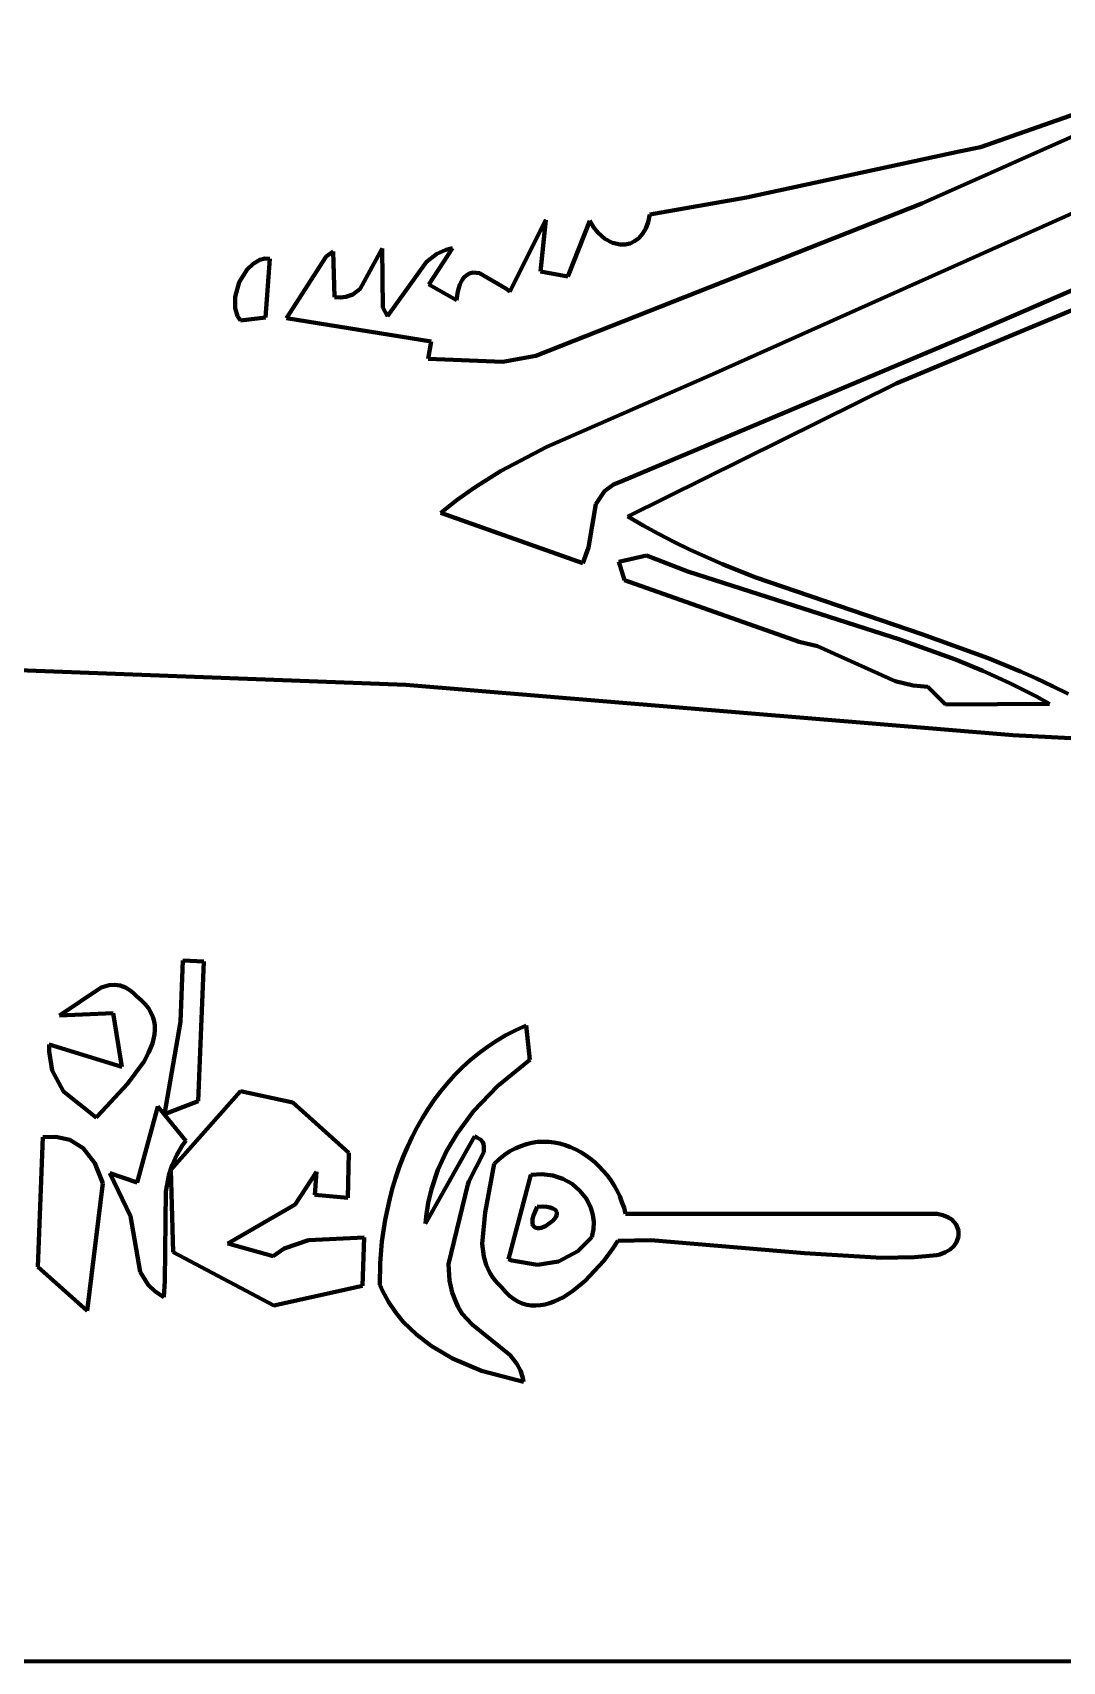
# Model space of a CAD drawing. Header units: millimetres. Extents: x 0 to 11, y 0 to 14.1.
# Drawn here: x 7.934 to 8.805, y 0 to 1.378 of the extents above; entities that cross this region are included whole.
import ezdxf

# ---------------------------------------------------------------- set-up
doc = ezdxf.new("R2010")
doc.units = ezdxf.units.MM
doc.layers.add('color#010101ff', color=7, linetype='CONTINUOUS', lineweight=100)
doc.layers.add('color#fefefeff', color=7, linetype='CONTINUOUS', lineweight=100)

msp = doc.modelspace()

# ---------------------------------------------------------------- linework, layer by layer
at = {"layer": 'color#010101ff'}
for p, q in [((9.6037, 1.5794), (8.507, 1.088)), ((8.6863, 1.2336), (8.8876, 1.323)), ((8.822, 1.3113), (8.7359, 1.2811)), ((8.718, 1.2777), (8.5379, 1.2386)), ((8.7359, 1.2811), (8.718, 1.2777)), ((8.3597, 1.1046), (8.6863, 1.2336)), ((8.5379, 1.2386), (8.4562, 1.2242)), ((8.3682, 1.2197), (8.3377, 1.1592)), ((8.3637, 1.1761), (8.3682, 1.2197)), ((8.4054, 1.219), (8.3869, 1.1717)), ((8.4086, 1.2136), (8.4054, 1.219)), ((8.4122, 1.2091), (8.4086, 1.2136)), ((8.4548, 1.2179), (8.4527, 1.2124)), ((8.4562, 1.2242), (8.4548, 1.2179)), ((8.4181, 1.2037), (8.4122, 1.2091)), ((8.4245, 1.2003), (8.4181, 1.2037)), ((8.431, 1.1988), (8.4245, 1.2003)), ((8.4394, 1.1998), (8.4353, 1.1989)), ((8.4433, 1.2016), (8.4394, 1.1998)), ((8.4468, 1.2043), (8.4433, 1.2016)), ((8.45, 1.2079), (8.4468, 1.2043)), ((8.4527, 1.2124), (8.45, 1.2079)), ((8.1263, 1.1858), (8.1205, 1.1826)), ((8.1303, 1.1869), (8.1263, 1.1858)), ((8.1346, 1.1868), (8.1303, 1.1869)), ((8.1309, 1.137), (8.1346, 1.1868)), ((8.1824, 1.1888), (8.1488, 1.1366)), ((8.1883, 1.1929), (8.1824, 1.1888)), ((8.1893, 1.1544), (8.1883, 1.1929)), ((8.2296, 1.1955), (8.211, 1.1613)), ((8.2301, 1.1456), (8.2296, 1.1955)), ((8.2758, 1.1909), (8.2671, 1.1843)), ((8.2693, 1.1649), (8.2893, 1.1959)), ((8.2835, 1.1944), (8.2758, 1.1909)), ((8.2893, 1.1959), (8.2835, 1.1944)), ((8.4353, 1.1989), (8.431, 1.1988)), ((8.7243, 1.1217), (8.9008, 1.198)), ((8.1154, 1.1777), (8.1088, 1.1669)), ((8.1205, 1.1826), (8.1154, 1.1777)), ((8.2671, 1.1843), (8.2343, 1.1383)), ((8.3004, 1.1725), (8.299, 1.1711)), ((8.3033, 1.1743), (8.3004, 1.1725)), ((8.3066, 1.1751), (8.3033, 1.1743)), ((8.312, 1.1746), (8.3066, 1.1751)), ((8.3344, 1.1617), (8.312, 1.1746)), ((8.3869, 1.1717), (8.3637, 1.1761)), ((8.8896, 1.1751), (8.6645, 1.0813)), ((8.1088, 1.1669), (8.1054, 1.1546)), ((8.211, 1.1613), (8.2048, 1.1565)), ((8.2926, 1.1517), (8.2693, 1.1649)), ((8.2938, 1.1592), (8.2931, 1.1556)), ((8.2946, 1.1623), (8.2938, 1.1592)), ((8.2955, 1.165), (8.2946, 1.1623)), ((8.2966, 1.1674), (8.2955, 1.165)), ((8.2977, 1.1694), (8.2966, 1.1674)), ((8.299, 1.1711), (8.2977, 1.1694)), ((8.3377, 1.1592), (8.3344, 1.1617)), ((8.1054, 1.1546), (8.1054, 1.1449)), ((8.1054, 1.1449), (8.1074, 1.1383)), ((8.1945, 1.154), (8.1893, 1.1544)), ((8.199, 1.1545), (8.1945, 1.154)), ((8.2048, 1.1565), (8.199, 1.1545)), ((8.2343, 1.1383), (8.2301, 1.1456)), ((8.2931, 1.1556), (8.2926, 1.1517)), ((8.1074, 1.1383), (8.1097, 1.1345)), ((8.1097, 1.1345), (8.1309, 1.137)), ((8.1488, 1.1366), (8.2712, 1.1167)), ((8.2712, 1.1167), (8.2687, 1.102)), ((8.4325, 0.9987), (8.7243, 1.1217)), ((8.3319, 1.0996), (8.3597, 1.1046)), ((8.2687, 1.102), (8.3319, 1.0996)), ((8.507, 1.088), (8.369, 1.0276)), ((8.6645, 1.0813), (8.4376, 0.9687)), ((8.369, 1.0276), (8.3299, 1.0072)), ((8.3299, 1.0072), (8.3075, 0.9931)), ((8.3075, 0.9931), (8.2931, 0.9829)), ((8.4178, 0.9901), (8.4253, 0.9957)), ((8.4253, 0.9957), (8.4325, 0.9987)), ((8.2931, 0.9829), (8.2793, 0.9718)), ((8.4042, 0.9424), (8.4104, 0.9792)), ((8.4104, 0.9792), (8.4178, 0.9901)), ((8.2793, 0.9718), (8.3996, 0.9293)), ((8.4376, 0.9687), (8.4505, 0.9612)), ((8.4505, 0.9612), (8.4636, 0.954)), ((8.4636, 0.954), (8.4769, 0.9471)), ((8.3996, 0.9293), (8.4042, 0.9424)), ((8.4769, 0.9471), (8.4903, 0.9406)), ((8.4903, 0.9406), (8.5175, 0.9285)), ((8.4533, 0.9357), (8.43, 0.9305)), ((8.43, 0.9305), (8.4347, 0.9148)), ((8.4883, 0.9221), (8.4533, 0.9357)), ((8.5175, 0.9285), (8.5451, 0.9175)), ((8.4347, 0.9148), (8.5824, 0.8628)), ((8.6678, 0.8648), (8.4883, 0.9221)), ((8.5451, 0.9175), (8.6863, 0.8692)), ((8.6863, 0.8692), (8.7424, 0.8489)), ((8.5824, 0.8628), (8.5981, 0.8589)), ((8.5981, 0.8589), (8.6636, 0.8295)), ((8.7149, 0.8477), (8.6678, 0.8648)), ((8.2498, 0.8264), (7.5994, 0.8509)), ((8.738, 0.8382), (8.7149, 0.8477)), ((8.7424, 0.8489), (8.7699, 0.8376)), ((8.6636, 0.8295), (8.6791, 0.8257)), ((8.7608, 0.8278), (8.738, 0.8382)), ((8.7832, 0.8164), (8.7608, 0.8278)), ((8.7699, 0.8376), (8.7834, 0.8316)), ((8.7834, 0.8316), (8.7969, 0.8253)), ((8.7634, 0.7836), (8.2498, 0.8264)), ((8.6791, 0.8257), (8.6914, 0.8246)), ((8.6914, 0.8246), (8.7064, 0.8096)), ((8.7942, 0.8103), (8.7832, 0.8164)), ((8.7969, 0.8253), (8.8102, 0.8187)), ((8.7064, 0.8096), (8.7942, 0.8103)), ((8.9211, 0.7757), (8.7634, 0.7836)), ((8.0589, 0.5412), (8.0609, 0.593)), ((8.0609, 0.593), (8.0788, 0.5921)), ((8.0788, 0.5921), (8.0741, 0.474)), ((7.9566, 0.5466), (7.9918, 0.5701)), ((7.9918, 0.5701), (7.9987, 0.5722)), ((7.9987, 0.5722), (8.0033, 0.5726)), ((8.0033, 0.5726), (8.008, 0.572)), ((8.008, 0.572), (8.0126, 0.5702)), ((8.0126, 0.5702), (8.0149, 0.5689)), ((8.0149, 0.5689), (8.0173, 0.5672)), ((8.0173, 0.5672), (8.0196, 0.5652)), ((8.0196, 0.5652), (8.0219, 0.5629)), ((8.0219, 0.5629), (8.0258, 0.5596)), ((8.0258, 0.5596), (8.0292, 0.5562)), ((8.0292, 0.5562), (8.0319, 0.5527)), ((8.0319, 0.5527), (8.034, 0.5491)), ((8.0022, 0.5485), (7.9566, 0.5466)), ((8.0095, 0.5031), (8.0022, 0.5485)), ((8.034, 0.5491), (8.0356, 0.5455)), ((8.0356, 0.5455), (8.0367, 0.5418)), ((8.0367, 0.5418), (8.0372, 0.538)), ((8.0372, 0.538), (8.0374, 0.5342)), ((8.0455, 0.463), (8.0589, 0.5412)), ((8.3428, 0.5342), (8.3515, 0.5381)), ((8.3515, 0.5381), (8.3545, 0.5089)), ((8.0363, 0.5266), (8.0353, 0.5227)), ((8.0371, 0.5304), (8.0363, 0.5266)), ((8.0374, 0.5342), (8.0371, 0.5304)), ((8.3187, 0.52), (8.3264, 0.5251)), ((8.3264, 0.5251), (8.3344, 0.5299)), ((8.3344, 0.5299), (8.3428, 0.5342)), ((7.9478, 0.5161), (7.9479, 0.522)), ((7.9504, 0.5), (7.9478, 0.5161)), ((7.9479, 0.522), (8.0095, 0.5031)), ((8.0321, 0.515), (8.0279, 0.5073)), ((8.0353, 0.5227), (8.0321, 0.515)), ((8.3042, 0.5087), (8.3113, 0.5145)), ((8.3113, 0.5145), (8.3187, 0.52)), ((7.9601, 0.4821), (7.9504, 0.5)), ((8.0279, 0.5073), (8.0141, 0.4886)), ((8.285, 0.4894), (8.2911, 0.4962)), ((8.2911, 0.4962), (8.2975, 0.5026)), ((8.2975, 0.5026), (8.3042, 0.5087)), ((8.3545, 0.5089), (8.3273, 0.4868)), ((8.0141, 0.4886), (7.9928, 0.4657)), ((8.0509, 0.4159), (8.1099, 0.4825)), ((8.1099, 0.4825), (8.1542, 0.473)), ((8.2737, 0.4751), (8.2792, 0.4824)), ((8.2792, 0.4824), (8.285, 0.4894)), ((8.3273, 0.4868), (8.307, 0.4656)), ((7.9876, 0.4602), (7.9601, 0.4821)), ((8.0223, 0.4053), (8.04, 0.4694)), ((8.04, 0.4694), (8.0636, 0.4406)), ((8.0741, 0.474), (8.0455, 0.463)), ((8.1542, 0.473), (8.2015, 0.4303)), ((8.2686, 0.4676), (8.2737, 0.4751)), ((7.9928, 0.4657), (7.9876, 0.4602)), ((8.2592, 0.4519), (8.2637, 0.4599)), ((8.2637, 0.4599), (8.2686, 0.4676)), ((8.307, 0.4656), (8.2931, 0.4468)), ((7.9383, 0.3339), (7.9426, 0.4436)), ((7.9426, 0.4436), (7.9536, 0.4439)), ((7.9536, 0.4439), (7.9653, 0.4413)), ((7.9653, 0.4413), (7.9767, 0.4344)), ((8.251, 0.4355), (8.255, 0.4438)), ((8.255, 0.4438), (8.2592, 0.4519)), ((8.2664, 0.3705), (8.3078, 0.4442)), ((8.2931, 0.4468), (8.2842, 0.4318)), ((8.3078, 0.4442), (8.3097, 0.4434)), ((8.3097, 0.4434), (8.3128, 0.4415)), ((8.3128, 0.4415), (8.3148, 0.4393)), ((7.9767, 0.4344), (7.9866, 0.4216)), ((8.0559, 0.4285), (8.0521, 0.42)), ((8.0607, 0.4367), (8.0559, 0.4285)), ((8.0636, 0.4406), (8.0607, 0.4367)), ((8.2015, 0.4303), (8.2007, 0.3922)), ((8.2474, 0.427), (8.251, 0.4355)), ((8.2842, 0.4318), (8.2768, 0.416)), ((8.3156, 0.431), (8.3029, 0.4061)), ((8.3148, 0.4393), (8.3158, 0.4367)), ((8.3158, 0.4367), (8.3156, 0.431)), ((8.3287, 0.425), (8.3332, 0.4286)), ((8.3332, 0.4286), (8.3377, 0.4316)), ((8.3377, 0.4316), (8.3423, 0.4341)), ((8.3423, 0.4341), (8.347, 0.4361)), ((8.347, 0.4361), (8.3517, 0.4377)), ((8.3517, 0.4377), (8.3564, 0.4388)), ((8.3564, 0.4388), (8.3612, 0.4395)), ((8.3612, 0.4395), (8.3659, 0.4397)), ((8.3659, 0.4397), (8.3707, 0.4396)), ((8.3707, 0.4396), (8.3753, 0.439)), ((8.3753, 0.439), (8.38, 0.4381)), ((8.38, 0.4381), (8.3845, 0.4368)), ((8.3845, 0.4368), (8.389, 0.4352)), ((8.389, 0.4352), (8.3934, 0.4332)), ((8.3934, 0.4332), (8.3977, 0.4309)), ((8.3977, 0.4309), (8.4018, 0.4283)), ((8.4018, 0.4283), (8.4058, 0.4254)), ((7.9866, 0.4216), (7.9932, 0.4047)), ((8.0521, 0.42), (8.0493, 0.4112)), ((8.0528, 0.3462), (8.0509, 0.4159)), ((8.174, 0.4143), (8.156, 0.3865)), ((8.1727, 0.3949), (8.174, 0.4143)), ((8.2411, 0.4096), (8.2441, 0.4183)), ((8.2441, 0.4183), (8.2474, 0.427)), ((8.2768, 0.416), (8.2713, 0.3995)), ((8.3169, 0.3798), (8.3244, 0.421)), ((8.3244, 0.421), (8.3287, 0.425)), ((8.4058, 0.4254), (8.4097, 0.4223)), ((8.4097, 0.4223), (8.4133, 0.4189)), ((8.4133, 0.4189), (8.4168, 0.4152)), ((8.4168, 0.4152), (8.42, 0.4113)), ((7.9932, 0.4047), (7.9801, 0.2966)), ((8.0167, 0.3768), (7.9992, 0.413)), ((7.9992, 0.413), (8.0223, 0.4053)), ((8.0493, 0.4112), (8.0465, 0.3977)), ((8.2361, 0.3918), (8.2384, 0.4007)), ((8.2384, 0.4007), (8.2411, 0.4096)), ((8.3021, 0.4036), (8.2857, 0.336)), ((8.3029, 0.4061), (8.3021, 0.4036)), ((8.3555, 0.4118), (8.3365, 0.3403)), ((8.3649, 0.4123), (8.3555, 0.4118)), ((8.374, 0.4111), (8.3649, 0.4123)), ((8.3825, 0.4083), (8.374, 0.4111)), ((8.3903, 0.404), (8.3825, 0.4083)), ((8.397, 0.3983), (8.3903, 0.404)), ((8.42, 0.4113), (8.4231, 0.4071)), ((8.4231, 0.4071), (8.4259, 0.4028)), ((8.4259, 0.4028), (8.4284, 0.3983)), ((8.0465, 0.3977), (8.0458, 0.322)), ((8.156, 0.3865), (8.0992, 0.3536)), ((8.2007, 0.3922), (8.1727, 0.3949)), ((8.2322, 0.3736), (8.2361, 0.3918)), ((8.2686, 0.3881), (8.2669, 0.3764)), ((8.2713, 0.3995), (8.2686, 0.3881)), ((8.4025, 0.3915), (8.397, 0.3983)), ((8.4063, 0.3837), (8.4025, 0.3915)), ((8.4284, 0.3983), (8.4307, 0.3936)), ((8.4307, 0.3936), (8.4326, 0.3887)), ((8.4326, 0.3887), (8.4343, 0.3837)), ((8.0248, 0.3297), (8.0167, 0.3768)), ((8.2295, 0.3553), (8.2322, 0.3736)), ((8.2669, 0.3764), (8.2664, 0.3705)), ((8.3143, 0.3533), (8.3169, 0.3798)), ((8.3568, 0.372), (8.357, 0.3744)), ((8.357, 0.3744), (8.3578, 0.3773)), ((8.3578, 0.3773), (8.359, 0.3807)), ((8.359, 0.3807), (8.3608, 0.3847)), ((8.3608, 0.3847), (8.3653, 0.3848)), ((8.3653, 0.3848), (8.3689, 0.3845)), ((8.3745, 0.373), (8.3679, 0.3683)), ((8.3689, 0.3845), (8.3719, 0.384)), ((8.3719, 0.384), (8.3741, 0.3832)), ((8.3741, 0.3832), (8.3758, 0.3823)), ((8.3767, 0.3758), (8.3745, 0.373)), ((8.3758, 0.3823), (8.3769, 0.3812)), ((8.3773, 0.3772), (8.3767, 0.3758)), ((8.3769, 0.3812), (8.3775, 0.38)), ((8.3776, 0.3786), (8.3773, 0.3772)), ((8.3775, 0.38), (8.3776, 0.3786)), ((8.4079, 0.378), (8.4063, 0.3837)), ((8.4087, 0.372), (8.4079, 0.378)), ((8.4343, 0.3837), (8.4356, 0.3786)), ((8.4356, 0.3786), (8.6937, 0.3788)), ((8.6937, 0.3788), (8.6992, 0.3786)), ((8.6992, 0.3786), (8.7041, 0.3776)), ((8.7041, 0.3776), (8.7082, 0.376)), ((8.7082, 0.376), (8.7116, 0.3738)), ((8.7116, 0.3738), (8.7153, 0.3696)), ((8.1674, 0.3564), (8.2145, 0.3587)), ((8.2145, 0.3587), (8.2131, 0.3177)), ((8.357, 0.3701), (8.3568, 0.372)), ((8.3575, 0.3686), (8.357, 0.3701)), ((8.3584, 0.3676), (8.3575, 0.3686)), ((8.3596, 0.3669), (8.3584, 0.3676)), ((8.361, 0.3666), (8.3596, 0.3669)), ((8.3626, 0.3666), (8.361, 0.3666)), ((8.3643, 0.3669), (8.3626, 0.3666)), ((8.3679, 0.3683), (8.3643, 0.3669)), ((8.3952, 0.347), (8.4072, 0.359)), ((8.4072, 0.359), (8.4085, 0.3656)), ((8.4085, 0.3656), (8.4087, 0.372)), ((8.7153, 0.3696), (8.7172, 0.3647)), ((8.7173, 0.3596), (8.7156, 0.3546)), ((8.7172, 0.3647), (8.7173, 0.3596)), ((8.138, 0.3012), (8.0528, 0.3462)), ((8.0992, 0.3536), (8.1375, 0.3428)), ((8.1375, 0.3428), (8.1468, 0.3493)), ((8.1468, 0.3493), (8.1674, 0.3564)), ((8.228, 0.3369), (8.2295, 0.3553)), ((8.3156, 0.3425), (8.3143, 0.3533)), ((8.3789, 0.3385), (8.3952, 0.347)), ((8.4249, 0.3494), (8.4173, 0.339)), ((8.429, 0.356), (8.4249, 0.3494)), ((8.4571, 0.3564), (8.429, 0.356)), ((8.5871, 0.3453), (8.4571, 0.3564)), ((8.6522, 0.3414), (8.5871, 0.3453)), ((8.7064, 0.3462), (8.7016, 0.3444)), ((8.7104, 0.3486), (8.7064, 0.3462)), ((8.7134, 0.3514), (8.7104, 0.3486)), ((8.7156, 0.3546), (8.7134, 0.3514)), ((7.9801, 0.2966), (7.9383, 0.3339)), ((8.2277, 0.3186), (8.228, 0.3369)), ((8.2857, 0.336), (8.2866, 0.3223)), ((8.3176, 0.3356), (8.3156, 0.3425)), ((8.3207, 0.3289), (8.3176, 0.3356)), ((8.3365, 0.3403), (8.3393, 0.3393)), ((8.3393, 0.3393), (8.361, 0.3356)), ((8.361, 0.3356), (8.3789, 0.3385)), ((8.4173, 0.339), (8.4014, 0.322)), ((8.6802, 0.3421), (8.6522, 0.3414)), ((8.6989, 0.3437), (8.6802, 0.3421)), ((8.7016, 0.3444), (8.6989, 0.3437)), ((8.0317, 0.3187), (8.0248, 0.3297)), ((8.0375, 0.313), (8.0317, 0.3187)), ((8.0458, 0.322), (8.045, 0.3082)), ((8.2131, 0.3177), (8.138, 0.3012)), ((8.2299, 0.3136), (8.2277, 0.3186)), ((8.2866, 0.3223), (8.289, 0.3122)), ((8.3227, 0.3257), (8.3207, 0.3289)), ((8.325, 0.3226), (8.3227, 0.3257)), ((8.3277, 0.3196), (8.325, 0.3226)), ((8.3307, 0.3166), (8.3277, 0.3196)), ((8.4014, 0.322), (8.3906, 0.3132)), ((8.045, 0.3082), (8.0375, 0.313)), ((8.235, 0.3042), (8.2299, 0.3136)), ((8.2409, 0.2955), (8.235, 0.3042)), ((8.289, 0.3122), (8.2915, 0.3056)), ((8.2915, 0.3056), (8.2941, 0.2996)), ((8.334, 0.3127), (8.3307, 0.3166)), ((8.3374, 0.3094), (8.334, 0.3127)), ((8.3409, 0.3067), (8.3374, 0.3094)), ((8.3446, 0.3045), (8.3409, 0.3067)), ((8.3482, 0.3029), (8.3446, 0.3045)), ((8.3753, 0.3045), (8.3714, 0.3031)), ((8.383, 0.3083), (8.3753, 0.3045)), ((8.3906, 0.3132), (8.383, 0.3083)), ((8.2475, 0.2874), (8.2409, 0.2955)), ((8.2941, 0.2996), (8.2974, 0.2942)), ((8.2974, 0.2942), (8.3059, 0.285)), ((8.352, 0.3018), (8.3482, 0.3029)), ((8.3558, 0.3012), (8.352, 0.3018)), ((8.3597, 0.3011), (8.3558, 0.3012)), ((8.3636, 0.3014), (8.3597, 0.3011)), ((8.3675, 0.3021), (8.3636, 0.3014)), ((8.3714, 0.3031), (8.3675, 0.3021)), ((8.2586, 0.2765), (8.2475, 0.2874)), ((8.2711, 0.2669), (8.2586, 0.2765)), ((8.3059, 0.285), (8.338, 0.2591)), ((8.2893, 0.2562), (8.2711, 0.2669)), ((8.3137, 0.2458), (8.2893, 0.2562)), ((8.338, 0.2591), (8.3437, 0.2518)), ((8.3437, 0.2518), (8.3467, 0.2462)), ((8.3494, 0.2366), (8.3137, 0.2458)), ((8.3467, 0.2462), (8.3488, 0.24)), ((8.3488, 0.24), (8.3494, 0.2366))]:
    msp.add_line(p, q, dxfattribs=at)
at = {"layer": 'color#fefefeff'}
for p, q in [((8.507, 1.088), (9.6037, 1.5794)), ((8.8876, 1.323), (8.6863, 1.2336)), ((8.7359, 1.2811), (8.822, 1.3113)), ((8.5379, 1.2386), (8.718, 1.2777)), ((8.718, 1.2777), (8.7359, 1.2811)), ((8.6863, 1.2336), (8.3597, 1.1046)), ((8.4562, 1.2242), (8.5379, 1.2386)), ((8.3377, 1.1592), (8.3682, 1.2197)), ((8.3682, 1.2197), (8.3637, 1.1761)), ((8.3869, 1.1717), (8.4054, 1.219)), ((8.4054, 1.219), (8.4086, 1.2136)), ((8.4086, 1.2136), (8.4122, 1.2091)), ((8.4527, 1.2124), (8.4548, 1.2179)), ((8.4548, 1.2179), (8.4562, 1.2242)), ((8.4122, 1.2091), (8.4181, 1.2037)), ((8.4181, 1.2037), (8.4245, 1.2003)), ((8.4245, 1.2003), (8.431, 1.1988)), ((8.4353, 1.1989), (8.4394, 1.1998)), ((8.4394, 1.1998), (8.4433, 1.2016)), ((8.4433, 1.2016), (8.4468, 1.2043)), ((8.4468, 1.2043), (8.45, 1.2079)), ((8.45, 1.2079), (8.4527, 1.2124)), ((8.1205, 1.1826), (8.1263, 1.1858)), ((8.1263, 1.1858), (8.1303, 1.1869)), ((8.1303, 1.1869), (8.1346, 1.1868)), ((8.1346, 1.1868), (8.1309, 1.137)), ((8.1488, 1.1366), (8.1824, 1.1888)), ((8.1824, 1.1888), (8.1883, 1.1929)), ((8.1883, 1.1929), (8.1893, 1.1544)), ((8.211, 1.1613), (8.2296, 1.1955)), ((8.2296, 1.1955), (8.2301, 1.1456)), ((8.2671, 1.1843), (8.2758, 1.1909)), ((8.2893, 1.1959), (8.2693, 1.1649)), ((8.2758, 1.1909), (8.2835, 1.1944)), ((8.2835, 1.1944), (8.2893, 1.1959)), ((8.431, 1.1988), (8.4353, 1.1989)), ((8.9008, 1.198), (8.7243, 1.1217)), ((8.1088, 1.1669), (8.1154, 1.1777)), ((8.1154, 1.1777), (8.1205, 1.1826)), ((8.2343, 1.1383), (8.2671, 1.1843)), ((8.299, 1.1711), (8.3004, 1.1725)), ((8.3004, 1.1725), (8.3033, 1.1743)), ((8.3033, 1.1743), (8.3066, 1.1751)), ((8.3066, 1.1751), (8.312, 1.1746)), ((8.312, 1.1746), (8.3344, 1.1617)), ((8.3637, 1.1761), (8.3869, 1.1717)), ((8.6645, 1.0813), (8.8896, 1.1751)), ((8.1054, 1.1546), (8.1088, 1.1669)), ((8.2048, 1.1565), (8.211, 1.1613)), ((8.2693, 1.1649), (8.2926, 1.1517)), ((8.2931, 1.1556), (8.2938, 1.1592)), ((8.2938, 1.1592), (8.2946, 1.1623)), ((8.2946, 1.1623), (8.2955, 1.165)), ((8.2955, 1.165), (8.2966, 1.1674)), ((8.2966, 1.1674), (8.2977, 1.1694)), ((8.2977, 1.1694), (8.299, 1.1711)), ((8.3344, 1.1617), (8.3377, 1.1592)), ((8.1054, 1.1449), (8.1054, 1.1546)), ((8.1074, 1.1383), (8.1054, 1.1449)), ((8.1893, 1.1544), (8.1945, 1.154)), ((8.1945, 1.154), (8.199, 1.1545)), ((8.199, 1.1545), (8.2048, 1.1565)), ((8.2301, 1.1456), (8.2343, 1.1383)), ((8.2926, 1.1517), (8.2931, 1.1556)), ((8.1097, 1.1345), (8.1074, 1.1383)), ((8.1309, 1.137), (8.1097, 1.1345)), ((8.2712, 1.1167), (8.1488, 1.1366)), ((8.2687, 1.102), (8.2712, 1.1167)), ((8.7243, 1.1217), (8.4325, 0.9987)), ((8.3597, 1.1046), (8.3319, 1.0996)), ((8.3319, 1.0996), (8.2687, 1.102)), ((8.369, 1.0276), (8.507, 1.088)), ((8.4376, 0.9687), (8.6645, 1.0813)), ((8.3299, 1.0072), (8.369, 1.0276)), ((8.3075, 0.9931), (8.3299, 1.0072)), ((8.2931, 0.9829), (8.3075, 0.9931)), ((8.4253, 0.9957), (8.4178, 0.9901)), ((8.4325, 0.9987), (8.4253, 0.9957)), ((8.2793, 0.9718), (8.2931, 0.9829)), ((8.4104, 0.9792), (8.4042, 0.9424)), ((8.4178, 0.9901), (8.4104, 0.9792)), ((8.3996, 0.9293), (8.2793, 0.9718)), ((8.4505, 0.9612), (8.4376, 0.9687)), ((8.4636, 0.954), (8.4505, 0.9612)), ((8.4769, 0.9471), (8.4636, 0.954)), ((8.4042, 0.9424), (8.3996, 0.9293)), ((8.4903, 0.9406), (8.4769, 0.9471)), ((8.5175, 0.9285), (8.4903, 0.9406)), ((8.43, 0.9305), (8.4533, 0.9357)), ((8.4347, 0.9148), (8.43, 0.9305)), ((8.4533, 0.9357), (8.4883, 0.9221)), ((8.5451, 0.9175), (8.5175, 0.9285)), ((8.5824, 0.8628), (8.4347, 0.9148)), ((8.4883, 0.9221), (8.6678, 0.8648)), ((8.6863, 0.8692), (8.5451, 0.9175)), ((8.7424, 0.8489), (8.6863, 0.8692)), ((8.5981, 0.8589), (8.5824, 0.8628)), ((8.6636, 0.8295), (8.5981, 0.8589)), ((8.6678, 0.8648), (8.7149, 0.8477)), ((7.5994, 0.8509), (8.2498, 0.8264)), ((8.7149, 0.8477), (8.738, 0.8382)), ((8.7699, 0.8376), (8.7424, 0.8489)), ((8.6791, 0.8257), (8.6636, 0.8295)), ((8.738, 0.8382), (8.7608, 0.8278)), ((8.7608, 0.8278), (8.7832, 0.8164)), ((8.7834, 0.8316), (8.7699, 0.8376)), ((8.7969, 0.8253), (8.7834, 0.8316)), ((8.2498, 0.8264), (8.7634, 0.7836)), ((8.6914, 0.8246), (8.6791, 0.8257)), ((8.7064, 0.8096), (8.6914, 0.8246)), ((8.7832, 0.8164), (8.7942, 0.8103)), ((8.8102, 0.8187), (8.7969, 0.8253)), ((8.7942, 0.8103), (8.7064, 0.8096)), ((8.7634, 0.7836), (8.9211, 0.7757)), ((8.0609, 0.593), (8.0589, 0.5412)), ((8.0788, 0.5921), (8.0609, 0.593)), ((8.0741, 0.474), (8.0788, 0.5921)), ((7.9918, 0.5701), (7.9566, 0.5466)), ((7.9987, 0.5722), (7.9918, 0.5701)), ((8.0033, 0.5726), (7.9987, 0.5722)), ((8.008, 0.572), (8.0033, 0.5726)), ((8.0126, 0.5702), (8.008, 0.572)), ((8.0149, 0.5689), (8.0126, 0.5702)), ((8.0173, 0.5672), (8.0149, 0.5689)), ((8.0196, 0.5652), (8.0173, 0.5672)), ((8.0219, 0.5629), (8.0196, 0.5652)), ((8.0258, 0.5596), (8.0219, 0.5629)), ((8.0292, 0.5562), (8.0258, 0.5596)), ((8.0319, 0.5527), (8.0292, 0.5562)), ((8.034, 0.5491), (8.0319, 0.5527)), ((7.9566, 0.5466), (8.0022, 0.5485)), ((8.0022, 0.5485), (8.0095, 0.5031)), ((8.0356, 0.5455), (8.034, 0.5491)), ((8.0367, 0.5418), (8.0356, 0.5455)), ((8.0372, 0.538), (8.0367, 0.5418)), ((8.0374, 0.5342), (8.0372, 0.538)), ((8.0589, 0.5412), (8.0455, 0.463)), ((8.3515, 0.5381), (8.3428, 0.5342)), ((8.3545, 0.5089), (8.3515, 0.5381)), ((8.0353, 0.5227), (8.0363, 0.5266)), ((8.0363, 0.5266), (8.0371, 0.5304)), ((8.0371, 0.5304), (8.0374, 0.5342)), ((8.3264, 0.5251), (8.3187, 0.52)), ((8.3344, 0.5299), (8.3264, 0.5251)), ((8.3428, 0.5342), (8.3344, 0.5299)), ((7.9479, 0.522), (7.9478, 0.5161)), ((7.9478, 0.5161), (7.9504, 0.5)), ((8.0095, 0.5031), (7.9479, 0.522)), ((8.0279, 0.5073), (8.0321, 0.515)), ((8.0321, 0.515), (8.0353, 0.5227)), ((8.3113, 0.5145), (8.3042, 0.5087)), ((8.3187, 0.52), (8.3113, 0.5145)), ((7.9504, 0.5), (7.9601, 0.4821)), ((8.0141, 0.4886), (8.0279, 0.5073)), ((8.2911, 0.4962), (8.285, 0.4894)), ((8.2975, 0.5026), (8.2911, 0.4962)), ((8.3042, 0.5087), (8.2975, 0.5026)), ((8.3273, 0.4868), (8.3545, 0.5089)), ((7.9928, 0.4657), (8.0141, 0.4886)), ((8.1099, 0.4825), (8.0509, 0.4159)), ((8.1542, 0.473), (8.1099, 0.4825)), ((8.2792, 0.4824), (8.2737, 0.4751)), ((8.285, 0.4894), (8.2792, 0.4824)), ((8.307, 0.4656), (8.3273, 0.4868)), ((7.9601, 0.4821), (7.9876, 0.4602)), ((8.04, 0.4694), (8.0223, 0.4053)), ((8.0636, 0.4406), (8.04, 0.4694)), ((8.0455, 0.463), (8.0741, 0.474)), ((8.2015, 0.4303), (8.1542, 0.473)), ((8.2737, 0.4751), (8.2686, 0.4676)), ((7.9876, 0.4602), (7.9928, 0.4657)), ((8.2637, 0.4599), (8.2592, 0.4519)), ((8.2686, 0.4676), (8.2637, 0.4599)), ((8.2931, 0.4468), (8.307, 0.4656)), ((7.9426, 0.4436), (7.9383, 0.3339)), ((7.9536, 0.4439), (7.9426, 0.4436)), ((7.9653, 0.4413), (7.9536, 0.4439)), ((7.9767, 0.4344), (7.9653, 0.4413)), ((8.255, 0.4438), (8.251, 0.4355)), ((8.2592, 0.4519), (8.255, 0.4438)), ((8.3078, 0.4442), (8.2664, 0.3705)), ((8.2842, 0.4318), (8.2931, 0.4468)), ((8.3097, 0.4434), (8.3078, 0.4442)), ((8.3128, 0.4415), (8.3097, 0.4434)), ((8.3148, 0.4393), (8.3128, 0.4415)), ((7.9866, 0.4216), (7.9767, 0.4344)), ((8.0521, 0.42), (8.0559, 0.4285)), ((8.0559, 0.4285), (8.0607, 0.4367)), ((8.0607, 0.4367), (8.0636, 0.4406)), ((8.2007, 0.3922), (8.2015, 0.4303)), ((8.251, 0.4355), (8.2474, 0.427)), ((8.2768, 0.416), (8.2842, 0.4318)), ((8.3029, 0.4061), (8.3156, 0.431)), ((8.3158, 0.4367), (8.3148, 0.4393)), ((8.3156, 0.431), (8.3158, 0.4367)), ((8.3332, 0.4286), (8.3287, 0.425)), ((8.3377, 0.4316), (8.3332, 0.4286)), ((8.3423, 0.4341), (8.3377, 0.4316)), ((8.347, 0.4361), (8.3423, 0.4341)), ((8.3517, 0.4377), (8.347, 0.4361)), ((8.3564, 0.4388), (8.3517, 0.4377)), ((8.3612, 0.4395), (8.3564, 0.4388)), ((8.3659, 0.4397), (8.3612, 0.4395)), ((8.3707, 0.4396), (8.3659, 0.4397)), ((8.3753, 0.439), (8.3707, 0.4396)), ((8.38, 0.4381), (8.3753, 0.439)), ((8.3845, 0.4368), (8.38, 0.4381)), ((8.389, 0.4352), (8.3845, 0.4368)), ((8.3934, 0.4332), (8.389, 0.4352)), ((8.3977, 0.4309), (8.3934, 0.4332)), ((8.4018, 0.4283), (8.3977, 0.4309)), ((8.4058, 0.4254), (8.4018, 0.4283)), ((7.9932, 0.4047), (7.9866, 0.4216)), ((8.0493, 0.4112), (8.0521, 0.42)), ((8.0509, 0.4159), (8.0528, 0.3462)), ((8.156, 0.3865), (8.174, 0.4143)), ((8.174, 0.4143), (8.1727, 0.3949)), ((8.2441, 0.4183), (8.2411, 0.4096)), ((8.2474, 0.427), (8.2441, 0.4183)), ((8.2713, 0.3995), (8.2768, 0.416)), ((8.3244, 0.421), (8.3169, 0.3798)), ((8.3287, 0.425), (8.3244, 0.421)), ((8.4097, 0.4223), (8.4058, 0.4254)), ((8.4133, 0.4189), (8.4097, 0.4223)), ((8.4168, 0.4152), (8.4133, 0.4189)), ((8.42, 0.4113), (8.4168, 0.4152)), ((7.9801, 0.2966), (7.9932, 0.4047)), ((8.0223, 0.4053), (7.9992, 0.413)), ((7.9992, 0.413), (8.0167, 0.3768)), ((8.0465, 0.3977), (8.0493, 0.4112)), ((8.2384, 0.4007), (8.2361, 0.3918)), ((8.2411, 0.4096), (8.2384, 0.4007)), ((8.2857, 0.336), (8.3021, 0.4036)), ((8.3021, 0.4036), (8.3029, 0.4061)), ((8.3365, 0.3403), (8.3555, 0.4118)), ((8.3555, 0.4118), (8.3649, 0.4123)), ((8.3649, 0.4123), (8.374, 0.4111)), ((8.374, 0.4111), (8.3825, 0.4083)), ((8.3825, 0.4083), (8.3903, 0.404)), ((8.3903, 0.404), (8.397, 0.3983)), ((8.4231, 0.4071), (8.42, 0.4113)), ((8.4259, 0.4028), (8.4231, 0.4071)), ((8.4284, 0.3983), (8.4259, 0.4028)), ((8.0458, 0.322), (8.0465, 0.3977)), ((8.0992, 0.3536), (8.156, 0.3865)), ((8.1727, 0.3949), (8.2007, 0.3922)), ((8.2361, 0.3918), (8.2322, 0.3736)), ((8.2669, 0.3764), (8.2686, 0.3881)), ((8.2686, 0.3881), (8.2713, 0.3995)), ((8.397, 0.3983), (8.4025, 0.3915)), ((8.4025, 0.3915), (8.4063, 0.3837)), ((8.4307, 0.3936), (8.4284, 0.3983)), ((8.4326, 0.3887), (8.4307, 0.3936)), ((8.4343, 0.3837), (8.4326, 0.3887)), ((8.0167, 0.3768), (8.0248, 0.3297)), ((8.2322, 0.3736), (8.2295, 0.3553)), ((8.2664, 0.3705), (8.2669, 0.3764)), ((8.3169, 0.3798), (8.3143, 0.3533)), ((8.357, 0.3744), (8.3568, 0.372)), ((8.3578, 0.3773), (8.357, 0.3744)), ((8.359, 0.3807), (8.3578, 0.3773)), ((8.3608, 0.3847), (8.359, 0.3807)), ((8.3653, 0.3848), (8.3608, 0.3847)), ((8.3689, 0.3845), (8.3653, 0.3848)), ((8.3679, 0.3683), (8.3745, 0.373)), ((8.3719, 0.384), (8.3689, 0.3845)), ((8.3741, 0.3832), (8.3719, 0.384)), ((8.3758, 0.3823), (8.3741, 0.3832)), ((8.3745, 0.373), (8.3767, 0.3758)), ((8.3769, 0.3812), (8.3758, 0.3823)), ((8.3767, 0.3758), (8.3773, 0.3772)), ((8.3775, 0.38), (8.3769, 0.3812)), ((8.3773, 0.3772), (8.3776, 0.3786)), ((8.3776, 0.3786), (8.3775, 0.38)), ((8.4063, 0.3837), (8.4079, 0.378)), ((8.4079, 0.378), (8.4087, 0.372)), ((8.4356, 0.3786), (8.4343, 0.3837)), ((8.6937, 0.3788), (8.4356, 0.3786)), ((8.6992, 0.3786), (8.6937, 0.3788)), ((8.7041, 0.3776), (8.6992, 0.3786)), ((8.7082, 0.376), (8.7041, 0.3776)), ((8.7116, 0.3738), (8.7082, 0.376)), ((8.7153, 0.3696), (8.7116, 0.3738)), ((8.2145, 0.3587), (8.1674, 0.3564)), ((8.2131, 0.3177), (8.2145, 0.3587)), ((8.3568, 0.372), (8.357, 0.3701)), ((8.357, 0.3701), (8.3575, 0.3686)), ((8.3575, 0.3686), (8.3584, 0.3676)), ((8.3584, 0.3676), (8.3596, 0.3669)), ((8.3596, 0.3669), (8.361, 0.3666)), ((8.361, 0.3666), (8.3626, 0.3666)), ((8.3626, 0.3666), (8.3643, 0.3669)), ((8.3643, 0.3669), (8.3679, 0.3683)), ((8.4072, 0.359), (8.3952, 0.347)), ((8.4085, 0.3656), (8.4072, 0.359)), ((8.4087, 0.372), (8.4085, 0.3656)), ((8.7172, 0.3647), (8.7153, 0.3696)), ((8.7156, 0.3546), (8.7173, 0.3596)), ((8.7173, 0.3596), (8.7172, 0.3647)), ((8.0528, 0.3462), (8.138, 0.3012)), ((8.1375, 0.3428), (8.0992, 0.3536)), ((8.1468, 0.3493), (8.1375, 0.3428)), ((8.1674, 0.3564), (8.1468, 0.3493)), ((8.2295, 0.3553), (8.228, 0.3369)), ((8.3143, 0.3533), (8.3156, 0.3425)), ((8.3952, 0.347), (8.3789, 0.3385)), ((8.4173, 0.339), (8.4249, 0.3494)), ((8.4249, 0.3494), (8.429, 0.356)), ((8.429, 0.356), (8.4571, 0.3564)), ((8.4571, 0.3564), (8.5871, 0.3453)), ((8.5871, 0.3453), (8.6522, 0.3414)), ((8.7016, 0.3444), (8.7064, 0.3462)), ((8.7064, 0.3462), (8.7104, 0.3486)), ((8.7104, 0.3486), (8.7134, 0.3514)), ((8.7134, 0.3514), (8.7156, 0.3546)), ((7.9383, 0.3339), (7.9801, 0.2966)), ((8.228, 0.3369), (8.2277, 0.3186)), ((8.2866, 0.3223), (8.2857, 0.336)), ((8.3156, 0.3425), (8.3176, 0.3356)), ((8.3176, 0.3356), (8.3207, 0.3289)), ((8.3393, 0.3393), (8.3365, 0.3403)), ((8.361, 0.3356), (8.3393, 0.3393)), ((8.3789, 0.3385), (8.361, 0.3356)), ((8.4014, 0.322), (8.4173, 0.339)), ((8.6522, 0.3414), (8.6802, 0.3421)), ((8.6802, 0.3421), (8.6989, 0.3437)), ((8.6989, 0.3437), (8.7016, 0.3444)), ((8.0248, 0.3297), (8.0317, 0.3187)), ((8.0317, 0.3187), (8.0375, 0.313)), ((8.045, 0.3082), (8.0458, 0.322)), ((8.138, 0.3012), (8.2131, 0.3177)), ((8.2277, 0.3186), (8.2299, 0.3136)), ((8.289, 0.3122), (8.2866, 0.3223)), ((8.3207, 0.3289), (8.3227, 0.3257)), ((8.3227, 0.3257), (8.325, 0.3226)), ((8.325, 0.3226), (8.3277, 0.3196)), ((8.3277, 0.3196), (8.3307, 0.3166)), ((8.3906, 0.3132), (8.4014, 0.322)), ((8.0375, 0.313), (8.045, 0.3082)), ((8.2299, 0.3136), (8.235, 0.3042)), ((8.235, 0.3042), (8.2409, 0.2955)), ((8.2915, 0.3056), (8.289, 0.3122)), ((8.2941, 0.2996), (8.2915, 0.3056)), ((8.3307, 0.3166), (8.334, 0.3127)), ((8.334, 0.3127), (8.3374, 0.3094)), ((8.3374, 0.3094), (8.3409, 0.3067)), ((8.3409, 0.3067), (8.3446, 0.3045)), ((8.3446, 0.3045), (8.3482, 0.3029)), ((8.3714, 0.3031), (8.3753, 0.3045)), ((8.3753, 0.3045), (8.383, 0.3083)), ((8.383, 0.3083), (8.3906, 0.3132)), ((8.2409, 0.2955), (8.2475, 0.2874)), ((8.2974, 0.2942), (8.2941, 0.2996)), ((8.3059, 0.285), (8.2974, 0.2942)), ((8.3482, 0.3029), (8.352, 0.3018)), ((8.352, 0.3018), (8.3558, 0.3012)), ((8.3558, 0.3012), (8.3597, 0.3011)), ((8.3597, 0.3011), (8.3636, 0.3014)), ((8.3636, 0.3014), (8.3675, 0.3021)), ((8.3675, 0.3021), (8.3714, 0.3031)), ((8.2475, 0.2874), (8.2586, 0.2765)), ((8.2586, 0.2765), (8.2711, 0.2669)), ((8.338, 0.2591), (8.3059, 0.285)), ((8.2711, 0.2669), (8.2893, 0.2562)), ((8.2893, 0.2562), (8.3137, 0.2458)), ((8.3437, 0.2518), (8.338, 0.2591)), ((8.3467, 0.2462), (8.3437, 0.2518)), ((8.3137, 0.2458), (8.3494, 0.2366)), ((8.3488, 0.24), (8.3467, 0.2462)), ((8.3494, 0.2366), (8.3488, 0.24)), ((10.9583, 0), (0, 0))]:
    msp.add_line(p, q, dxfattribs=at)

doc.saveas('drawing.dxf')
